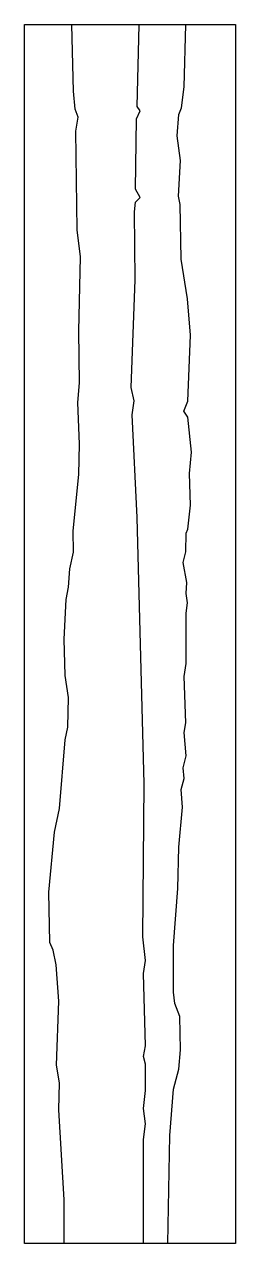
# Model space of a CAD drawing. Header units: metres. Extents: x -303 to 303, y 0 to 3500.
import ezdxf

# ---------------------------------------------------------------- set-up
doc = ezdxf.new("R2010")
doc.units = ezdxf.units.M
doc.header["$XCLIPFRAME"] = 0
for name, color, linetype in [('Curve_Exist', 63, 'Continuous'), ('CuttingCurve_A', 10, 'Continuous'), ('CuttingCurve_B', 30, 'Continuous'), ('Solution', 191, 'Continuous')]:
    doc.layers.add(name, color=color, linetype=linetype)
picture_1 = doc.add_image_def('image2.png', size_in_pixel=(606, 3500))

msp = doc.modelspace()

# ---------------------------------------------------------------- linework, layer by layer
at = {"layer": 'Curve_Exist'}
for points in [[(-189, 0), (-189, 126), (-204, 384), (-202, 462), (-211, 512), (-204, 696), (-212, 800), (-220, 842), (-230, 864), (-233, 1009), (-217, 1181), (-202, 1249), (-186, 1446), (-178, 1483), (-176, 1568), (-186, 1631), (-189, 1735), (-183, 1849), (-176, 1884), (-173, 1937), (-162, 1985), (-163, 2046), (-147, 2208), (-145, 2295), (-150, 2415), (-145, 2471), (-147, 2619), (-142, 2833), (-152, 2910), (-155, 3193), (-149, 3234), (-157, 3257), (-162, 3308), (-167, 3499)], [(109, 0), (114, 310), (125, 443), (140, 501), (145, 556), (143, 652), (129, 689), (125, 722), (125, 856), (137, 1019), (140, 1138), (151, 1253), (147, 1304), (155, 1335), (153, 1366), (161, 1400), (155, 1467), (160, 1495), (155, 1628), (161, 1665), (161, 1810), (165, 1839), (161, 1866), (163, 1898), (153, 1955), (160, 1986), (161, 2039), (166, 2051), (174, 2120), (171, 2211), (176, 2272), (166, 2372), (154, 2390), (166, 2418), (174, 2608), (165, 2712), (147, 2826), (144, 2983), (139, 3007), (145, 3109), (135, 3180), (140, 3241), (148, 3260), (155, 3321), (160, 3499)]]:
    msp.add_lwpolyline(points, dxfattribs=at)
at = {"layer": 'CuttingCurve_A'}
msp.add_lwpolyline([(-189, 0), (-189, 126), (-204, 384), (-202, 462), (-211, 512), (-204, 696), (-212, 800), (-220, 842), (-230, 864), (-233, 1009), (-217, 1181), (-202, 1249), (-186, 1446), (-178, 1483), (-176, 1568), (-186, 1631), (-189, 1735), (-183, 1849), (-176, 1884), (-173, 1937), (-162, 1985), (-163, 2046), (-147, 2208), (-145, 2295), (-150, 2415), (-145, 2471), (-147, 2619), (-142, 2833), (-152, 2910), (-155, 3193), (-149, 3234), (-157, 3257), (-162, 3308), (-167, 3499)], dxfattribs=at)
at = {"layer": 'CuttingCurve_B'}
msp.add_lwpolyline([(39, 0), (39, 299), (44, 344), (39, 388), (44, 440), (44, 515), (39, 537), (44, 568), (39, 775), (44, 813), (37, 881), (41, 1320), (21, 2084), (6, 2379), (12, 2419), (3, 2458), (15, 2767), (13, 2962), (16, 2990), (29, 3003), (16, 3027), (19, 3229), (29, 3252), (21, 3264), (26, 3499)], dxfattribs=at)

# ---------------------------------------------------------------- pictures from other files: only their frames are drawn
at = {"layer": 'Solution'}
image = msp.add_image(picture_1, insert=(-303, 0), size_in_units=(606, 3500), dxfattribs=at)
image.set_boundary_path([(-0.5, -0.5), (605.4999999999999, 3499.5)])
image.dxf.clipping = 0
image.dxf.flags = 3

doc.saveas('drawing.dxf')
